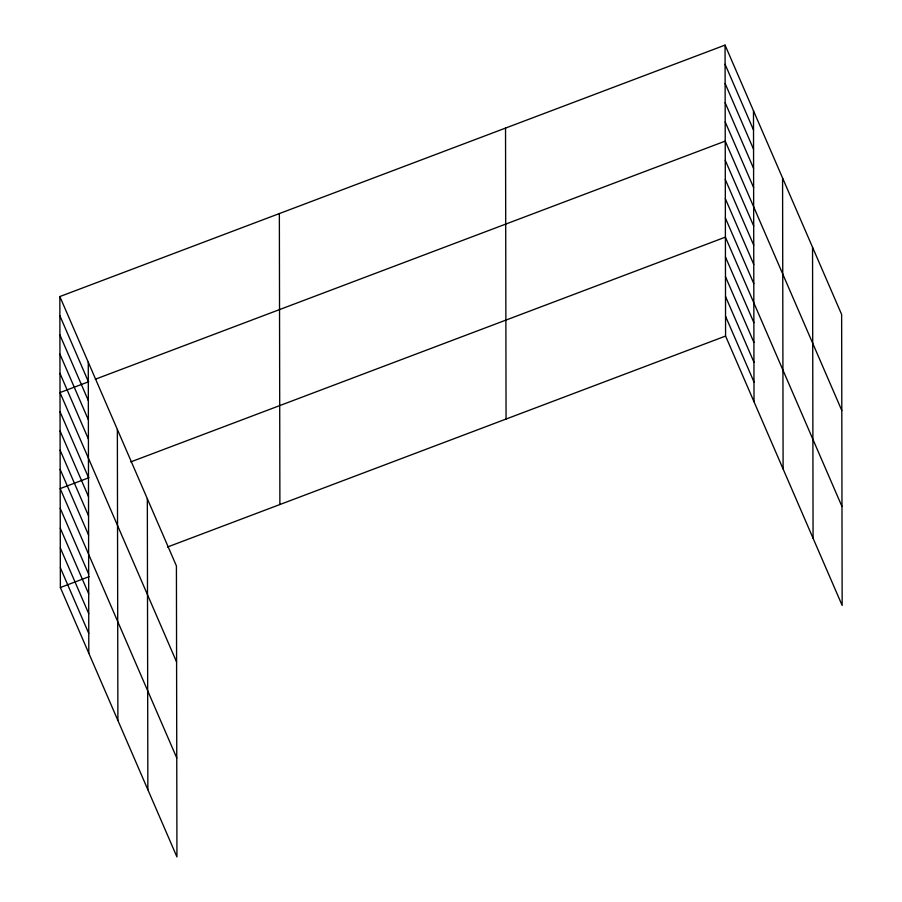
<?xml version="1.0" encoding="UTF-8"?>
<svg xmlns="http://www.w3.org/2000/svg" width="902" height="902" viewBox="0 0 902 902"><rect width="100%" height="100%" fill="white"/><g stroke="black" fill="none" stroke-linecap="round" stroke-linejoin="round"><path stroke-width="1.35" d="M59.848 296.555L176.42 565.937L176.939 856.9L60.366 587.518L59.848 296.555L725.061 45.1L841.634 314.482L842.152 605.445L725.58 336.063L725.061 45.1M88.768 381.704L60.017 392.573L176.589 661.955M95.296 379.235L725.231 141.118L841.803 410.5M88.937 477.722L60.186 488.591L176.769 757.973M130.745 461.914L725.4 237.136L841.983 506.518M60.366 587.518L89.118 576.649M167.513 547.007L725.58 336.063M725.095 64.301L753.52 130.001M725.129 83.503L753.553 149.213M725.163 102.715L753.598 168.415M725.197 121.917L753.632 187.616M725.264 160.319L753.7 226.019M725.298 179.521L753.734 245.22M725.332 198.722L753.768 264.433M725.366 217.934L753.801 283.634M725.433 256.923L753.869 322.623M725.479 276.7L753.903 342.41M725.512 296.487L753.937 362.187M725.546 316.275L753.982 381.974M59.882 315.756L88.306 381.456M59.915 334.958L88.351 400.657M59.949 354.159L88.385 419.87M59.983 373.372L88.419 439.071M60.051 411.774L88.486 477.474M60.084 430.976L88.52 496.675M60.118 450.177L88.554 515.888M60.152 469.378L88.588 535.089M60.231 508.367L88.655 574.078M60.265 528.155L88.689 593.854M60.299 547.942L88.723 613.642M60.333 567.73L88.768 633.429M812.544 247.272L813.074 538.235M782.575 178.021L783.105 468.972M753.486 110.799L754.016 401.762M505.537 128.084L506.056 419.035M279.361 213.571L279.891 504.534M147.33 498.727L147.86 789.678M117.361 429.476L117.891 720.427M88.272 362.254L88.802 653.217"/></g></svg>
